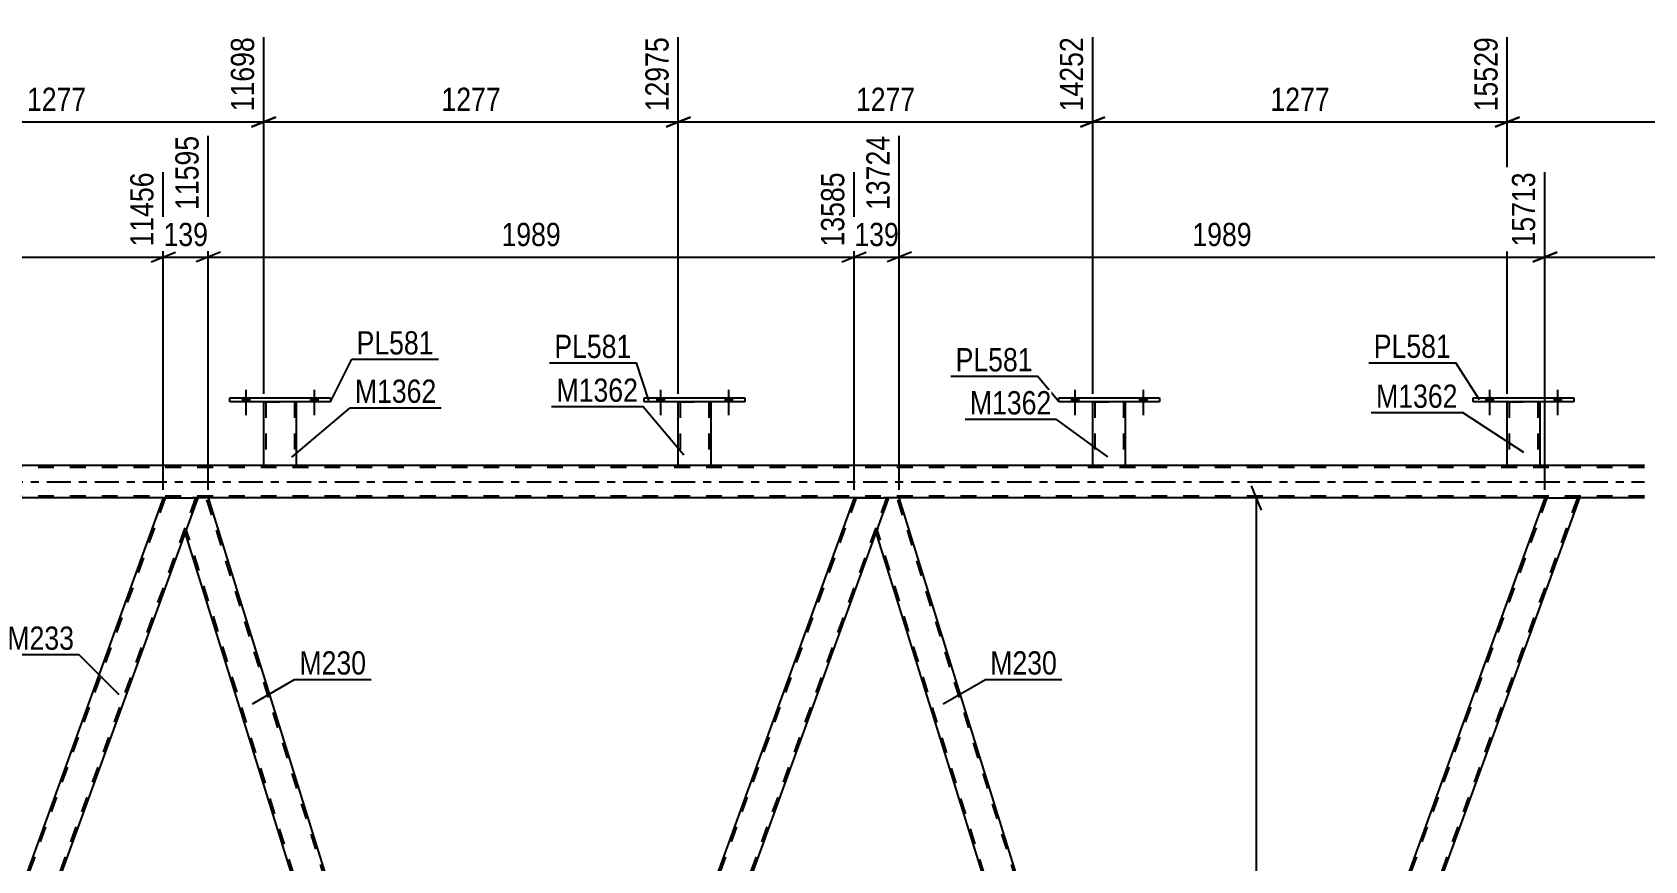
# Model space of a CAD drawing. Header units: millimetres. Extents: x 0 to 841, y 0 to 594.
# Drawn here: x 532.8 to 731.5, y 372.9 to 475 of the extents above; entities that cross this region are included whole.
import ezdxf

# ---------------------------------------------------------------- set-up
doc = ezdxf.new("R2010")
doc.units = ezdxf.units.MM
doc.linetypes.add('DXK_LINE_DOT2', pattern=[3.9198, 1.9599, -1.9599])
doc.linetypes.add('DXK_LINE_DOT3', pattern=[5.9187, 2.979, -0.9799, 0.9799, -0.9799])
doc.styles.add('Arial Narrow', font='ARIALN.TTF', dxfattribs={"height": 0.2})

# ---------------------------------------------------------------- blocks, each defined once
blk = doc.blocks.new('Part-404166541-4766 - 4744')
at = {"color": 7, "linetype": 'DXK_LINE_DOT2'}
for p, q in [((731.47, 421.38), (90.68, 421.38)), ((565.34, 421.62), (561.34, 421.62)), ((616.42, 421.62), (612.42, 421.62)), ((667.5, 421.62), (663.5, 421.62)), ((718.58, 421.62), (714.58, 421.62)), ((731.47, 417.86), (90.68, 417.86)), ((554.51, 417.62), (548.94, 417.62)), ((639.65, 417.62), (634.07, 417.62)), ((723.47, 417.62), (719.21, 417.62))]:
    blk.add_line(p, q, dxfattribs=at)
at = {"color": 2, "linetype": 'Continuous'}
for p, q in [((561.34, 421.62), (514.26, 421.62)), ((612.42, 421.62), (565.34, 421.62)), ((663.5, 421.62), (616.42, 421.62)), ((714.58, 421.62), (667.5, 421.62)), ((731.47, 421.62), (718.58, 421.62)), ((548.94, 417.62), (469.38, 417.62)), ((634.07, 417.62), (554.51, 417.62)), ((719.21, 417.62), (639.65, 417.62)), ((731.47, 417.62), (723.47, 417.62))]:
    blk.add_line(p, q, dxfattribs=at)
at = {"color": 7, "linetype": 'DXK_LINE_DOT3'}
blk.add_line((90.68, 419.62), (731.47, 419.62), dxfattribs=at)
blk = doc.blocks.new('Part-404166541-43852 - 4744')
at = {"color": 2, "linetype": 'Continuous'}
for p, q in [((659.3, 429.46), (659.3, 429.94)), ((659.3, 429.94), (671.7, 429.94)), ((671.7, 429.46), (659.3, 429.46)), ((671.7, 429.94), (671.7, 429.46))]:
    blk.add_line(p, q, dxfattribs=at)
blk = doc.blocks.new('Part-404166541-4968 - 4744')
at = {"color": 2, "linetype": 'Continuous'}
for p, q in [((638.33, 417.62), (636.78, 413.37)), ((639.65, 417.62), (638.33, 417.62)), ((676.35, 299.87), (639.65, 417.62)), ((636.78, 413.37), (673.24, 296.4)), ((676.08, 299.13), (675.09, 296.4)), ((676.35, 299.87), (676.08, 299.13))]:
    blk.add_line(p, q, dxfattribs=at)
at = {"color": 7, "linetype": 'DXK_LINE_DOT2'}
for p, q in [((676.22, 299.5), (639.4, 417.62)), ((673.49, 296.4), (636.92, 413.74)), ((676.33, 299.82), (676.08, 299.13)), ((675.09, 296.4), (673.24, 296.4))]:
    blk.add_line(p, q, dxfattribs=at)
blk = doc.blocks.new('Bolt-404166541-43880 - 4744')
at = {"linetype": 'Continuous'}
for points in [[(660.86, 429.46), (661.74, 429.46), (661.74, 429.94), (660.86, 429.94)], [(669.26, 429.46), (670.14, 429.46), (670.14, 429.94), (669.26, 429.94)]]:
    blk.add_hatch(color=1, dxfattribs=at).paths.add_polyline_path(points)
at = {"color": 1, "linetype": 'Continuous'}
for p, q in [((660.86, 429.94), (660.86, 429.46)), ((661.3, 430.94), (661.3, 427.82)), ((661.74, 429.94), (661.74, 429.46)), ((669.26, 429.94), (669.26, 429.46)), ((669.7, 430.94), (669.7, 427.82)), ((670.14, 429.94), (670.14, 429.46))]:
    blk.add_line(p, q, dxfattribs=at)
blk = doc.blocks.new('Part-404166541-4963 - 4744')
at = {"color": 7, "linetype": 'DXK_LINE_DOT2'}
for p, q in [((719.46, 417.62), (675.34, 296.4)), ((723.21, 417.62), (679.09, 296.4)), ((676.35, 299.87), (675.09, 296.4)), ((679.35, 296.4), (675.09, 296.4))]:
    blk.add_line(p, q, dxfattribs=at)
at = {"color": 2, "linetype": 'Continuous'}
for p, q in [((719.21, 417.62), (676.35, 299.87)), ((723.47, 417.62), (679.35, 296.4)), ((719.21, 417.62), (723.47, 417.62))]:
    blk.add_line(p, q, dxfattribs=at)
blk = doc.blocks.new('Part-404166541-4973 - 4744')
at = {"color": 7, "linetype": 'DXK_LINE_DOT2'}
for p, q in [((634.33, 417.62), (590.21, 296.4)), ((638.08, 417.62), (593.96, 296.4)), ((638.33, 417.62), (636.78, 413.37)), ((591.71, 301.23), (589.95, 296.4)), ((595.97, 301.23), (594.21, 296.4)), ((594.21, 296.4), (589.95, 296.4))]:
    blk.add_line(p, q, dxfattribs=at)
at = {"color": 2, "linetype": 'Continuous'}
for p, q in [((634.07, 417.62), (591.71, 301.23)), ((634.07, 417.62), (638.33, 417.62)), ((636.78, 413.37), (595.97, 301.23))]:
    blk.add_line(p, q, dxfattribs=at)
blk = doc.blocks.new('Part-404166541-4979 - 4744')
at = {"color": 2, "linetype": 'Continuous'}
for p, q in [((553.2, 417.62), (551.65, 413.37)), ((554.51, 417.62), (553.2, 417.62)), ((590.8, 301.23), (554.51, 417.62)), ((586.61, 301.23), (551.65, 413.37))]:
    blk.add_line(p, q, dxfattribs=at)
at = {"color": 7, "linetype": 'DXK_LINE_DOT2'}
for p, q in [((591.08, 299.5), (554.26, 417.62)), ((588.36, 296.4), (551.79, 413.74)), ((588.11, 296.4), (586.61, 301.23)), ((591.22, 299.87), (590.8, 301.23)), ((589.95, 296.4), (591.22, 299.87)), ((588.11, 296.4), (589.95, 296.4))]:
    blk.add_line(p, q, dxfattribs=at)
blk = doc.blocks.new('Part-404166541-4984 - 4744')
at = {"color": 7, "linetype": 'DXK_LINE_DOT2'}
for p, q in [((549.2, 417.62), (505.08, 296.4)), ((552.94, 417.62), (508.82, 296.4)), ((553.2, 417.62), (551.65, 413.37)), ((506.08, 299.87), (504.82, 296.4)), ((509.08, 296.4), (504.82, 296.4))]:
    blk.add_line(p, q, dxfattribs=at)
at = {"color": 2, "linetype": 'Continuous'}
for p, q in [((548.94, 417.62), (506.08, 299.87)), ((548.94, 417.62), (553.2, 417.62)), ((551.65, 413.37), (509.08, 296.4))]:
    blk.add_line(p, q, dxfattribs=at)
blk = doc.blocks.new('Part-404166541-43848 - 4744')
at = {"color": 2, "linetype": 'Continuous'}
for p, q in [((557.14, 429.46), (557.14, 429.94)), ((557.14, 429.94), (569.54, 429.94)), ((569.54, 429.46), (557.14, 429.46)), ((569.54, 429.94), (569.54, 429.46))]:
    blk.add_line(p, q, dxfattribs=at)
blk = doc.blocks.new('Part-404166541-43847 - 4744')
at = {"color": 7, "linetype": 'DXK_LINE_DOT2'}
for p, q in [((561.34, 429.47), (565.34, 429.47)), ((561.34, 429.46), (561.34, 429.47)), ((561.34, 429.47), (561.34, 429.46)), ((561.58, 429.47), (561.58, 421.62)), ((565.1, 429.47), (565.1, 421.62)), ((565.34, 429.47), (565.34, 429.46)), ((565.34, 429.46), (565.34, 429.47)), ((565.08, 421.62), (565.1, 421.62))]:
    blk.add_line(p, q, dxfattribs=at)
at = {"color": 2, "linetype": 'Continuous'}
for p, q in [((561.34, 421.62), (561.34, 429.46)), ((565.34, 429.46), (565.34, 421.62)), ((565.31, 421.62), (561.34, 421.62)), ((565.34, 421.62), (565.31, 421.62))]:
    blk.add_line(p, q, dxfattribs=at)
blk = doc.blocks.new('Part-404166541-43849 - 4744')
at = {"color": 7, "linetype": 'DXK_LINE_DOT2'}
for p, q in [((612.42, 429.47), (616.42, 429.47)), ((612.42, 429.46), (612.42, 429.47)), ((612.42, 429.47), (612.42, 429.46)), ((612.66, 429.47), (612.66, 421.62)), ((616.18, 429.47), (616.18, 421.62)), ((616.42, 429.47), (616.42, 429.46)), ((616.42, 429.46), (616.42, 429.47)), ((616.17, 421.62), (616.18, 421.62))]:
    blk.add_line(p, q, dxfattribs=at)
at = {"color": 2, "linetype": 'Continuous'}
for p, q in [((612.42, 421.62), (612.42, 429.46)), ((616.42, 429.46), (616.42, 421.62)), ((616.39, 421.62), (612.42, 421.62)), ((616.42, 421.62), (616.39, 421.62))]:
    blk.add_line(p, q, dxfattribs=at)
blk = doc.blocks.new('Part-404166541-43850 - 4744')
at = {"color": 2, "linetype": 'Continuous'}
for p, q in [((608.22, 429.46), (608.22, 429.94)), ((608.22, 429.94), (620.62, 429.94)), ((620.62, 429.46), (608.22, 429.46)), ((620.62, 429.94), (620.62, 429.46))]:
    blk.add_line(p, q, dxfattribs=at)
blk = doc.blocks.new('Part-404166541-43851 - 4744')
at = {"color": 7, "linetype": 'DXK_LINE_DOT2'}
for p, q in [((663.5, 429.47), (667.5, 429.47)), ((663.5, 429.46), (663.5, 429.47)), ((663.5, 429.47), (663.5, 429.46)), ((663.74, 429.47), (663.74, 421.62)), ((667.26, 429.47), (667.26, 421.62)), ((667.5, 429.47), (667.5, 429.46)), ((667.5, 429.46), (667.5, 429.47)), ((667.25, 421.62), (667.26, 421.62))]:
    blk.add_line(p, q, dxfattribs=at)
at = {"color": 2, "linetype": 'Continuous'}
for p, q in [((663.5, 421.62), (663.5, 429.46)), ((667.5, 429.46), (667.5, 421.62)), ((667.47, 421.62), (663.5, 421.62)), ((667.5, 421.62), (667.47, 421.62))]:
    blk.add_line(p, q, dxfattribs=at)
blk = doc.blocks.new('Part-404166541-43853 - 4744')
at = {"color": 7, "linetype": 'DXK_LINE_DOT2'}
for p, q in [((714.58, 429.47), (718.58, 429.47)), ((714.58, 429.46), (714.58, 429.47)), ((714.58, 429.47), (714.58, 429.46)), ((714.82, 429.47), (714.82, 421.62)), ((718.34, 429.47), (718.34, 421.62)), ((718.58, 429.47), (718.58, 429.46)), ((718.58, 429.46), (718.58, 429.47)), ((718.33, 421.62), (718.34, 421.62))]:
    blk.add_line(p, q, dxfattribs=at)
at = {"color": 2, "linetype": 'Continuous'}
for p, q in [((714.58, 421.62), (714.58, 429.46)), ((718.58, 429.46), (718.58, 421.62)), ((718.55, 421.62), (714.58, 421.62)), ((718.58, 421.62), (718.55, 421.62))]:
    blk.add_line(p, q, dxfattribs=at)
blk = doc.blocks.new('Part-404166541-43854 - 4744')
at = {"color": 2, "linetype": 'Continuous'}
for p, q in [((710.38, 429.46), (710.38, 429.94)), ((710.38, 429.94), (722.78, 429.94)), ((722.78, 429.46), (710.38, 429.46)), ((722.78, 429.94), (722.78, 429.46))]:
    blk.add_line(p, q, dxfattribs=at)
blk = doc.blocks.new('Bolt-404166541-43875 - 4744')
at = {"linetype": 'Continuous'}
for points in [[(558.7, 429.46), (559.58, 429.46), (559.58, 429.94), (558.7, 429.94)], [(567.1, 429.46), (567.98, 429.46), (567.98, 429.94), (567.1, 429.94)]]:
    blk.add_hatch(color=1, dxfattribs=at).paths.add_polyline_path(points)
at = {"color": 1, "linetype": 'Continuous'}
for p, q in [((558.7, 429.94), (558.7, 429.46)), ((559.14, 430.94), (559.14, 427.82)), ((559.58, 429.94), (559.58, 429.46)), ((567.1, 429.94), (567.1, 429.46)), ((567.54, 430.94), (567.54, 427.82)), ((567.98, 429.94), (567.98, 429.46))]:
    blk.add_line(p, q, dxfattribs=at)
blk = doc.blocks.new('Bolt-404166541-43876 - 4744')
at = {"linetype": 'Continuous'}
for points in [[(558.7, 429.46), (559.58, 429.46), (559.58, 429.94), (558.7, 429.94)], [(567.1, 429.46), (567.98, 429.46), (567.98, 429.94), (567.1, 429.94)]]:
    blk.add_hatch(color=1, dxfattribs=at).paths.add_polyline_path(points)
at = {"color": 1, "linetype": 'Continuous'}
for p, q in [((558.7, 429.94), (558.7, 429.46)), ((559.14, 430.94), (559.14, 427.82)), ((559.58, 429.94), (559.58, 429.46)), ((567.1, 429.94), (567.1, 429.46)), ((567.54, 430.94), (567.54, 427.82)), ((567.98, 429.94), (567.98, 429.46))]:
    blk.add_line(p, q, dxfattribs=at)
blk = doc.blocks.new('Bolt-404166541-43877 - 4744')
at = {"linetype": 'Continuous'}
for points in [[(609.78, 429.46), (610.66, 429.46), (610.66, 429.94), (609.78, 429.94)], [(618.18, 429.46), (619.06, 429.46), (619.06, 429.94), (618.18, 429.94)]]:
    blk.add_hatch(color=1, dxfattribs=at).paths.add_polyline_path(points)
at = {"color": 1, "linetype": 'Continuous'}
for p, q in [((609.78, 429.94), (609.78, 429.46)), ((610.22, 430.94), (610.22, 427.82)), ((610.66, 429.94), (610.66, 429.46)), ((618.18, 429.94), (618.18, 429.46)), ((618.62, 430.94), (618.62, 427.82)), ((619.06, 429.94), (619.06, 429.46))]:
    blk.add_line(p, q, dxfattribs=at)
blk = doc.blocks.new('Bolt-404166541-43878 - 4744')
at = {"linetype": 'Continuous'}
for points in [[(609.78, 429.46), (610.66, 429.46), (610.66, 429.94), (609.78, 429.94)], [(618.18, 429.46), (619.06, 429.46), (619.06, 429.94), (618.18, 429.94)]]:
    blk.add_hatch(color=1, dxfattribs=at).paths.add_polyline_path(points)
at = {"color": 1, "linetype": 'Continuous'}
for p, q in [((609.78, 429.94), (609.78, 429.46)), ((610.22, 430.94), (610.22, 427.82)), ((610.66, 429.94), (610.66, 429.46)), ((618.18, 429.94), (618.18, 429.46)), ((618.62, 430.94), (618.62, 427.82)), ((619.06, 429.94), (619.06, 429.46))]:
    blk.add_line(p, q, dxfattribs=at)
blk = doc.blocks.new('Bolt-404166541-43879 - 4744')
at = {"linetype": 'Continuous'}
for points in [[(660.86, 429.46), (661.74, 429.46), (661.74, 429.94), (660.86, 429.94)], [(669.26, 429.46), (670.14, 429.46), (670.14, 429.94), (669.26, 429.94)]]:
    blk.add_hatch(color=1, dxfattribs=at).paths.add_polyline_path(points)
at = {"color": 1, "linetype": 'Continuous'}
for p, q in [((660.86, 429.94), (660.86, 429.46)), ((661.3, 430.94), (661.3, 427.82)), ((661.74, 429.94), (661.74, 429.46)), ((669.26, 429.94), (669.26, 429.46)), ((669.7, 430.94), (669.7, 427.82)), ((670.14, 429.94), (670.14, 429.46))]:
    blk.add_line(p, q, dxfattribs=at)
blk = doc.blocks.new('Bolt-404166541-43881 - 4744')
at = {"linetype": 'Continuous'}
for points in [[(711.94, 429.46), (712.82, 429.46), (712.82, 429.94), (711.94, 429.94)], [(720.34, 429.46), (721.22, 429.46), (721.22, 429.94), (720.34, 429.94)]]:
    blk.add_hatch(color=1, dxfattribs=at).paths.add_polyline_path(points)
at = {"color": 1, "linetype": 'Continuous'}
for p, q in [((711.94, 429.94), (711.94, 429.46)), ((712.38, 430.94), (712.38, 427.82)), ((712.82, 429.94), (712.82, 429.46)), ((720.34, 429.94), (720.34, 429.46)), ((720.78, 430.94), (720.78, 427.82)), ((721.22, 429.94), (721.22, 429.46))]:
    blk.add_line(p, q, dxfattribs=at)
blk = doc.blocks.new('Bolt-404166541-43882 - 4744')
at = {"linetype": 'Continuous'}
for points in [[(711.94, 429.46), (712.82, 429.46), (712.82, 429.94), (711.94, 429.94)], [(720.34, 429.46), (721.22, 429.46), (721.22, 429.94), (720.34, 429.94)]]:
    blk.add_hatch(color=1, dxfattribs=at).paths.add_polyline_path(points)
at = {"color": 1, "linetype": 'Continuous'}
for p, q in [((711.94, 429.94), (711.94, 429.46)), ((712.38, 430.94), (712.38, 427.82)), ((712.82, 429.94), (712.82, 429.46)), ((720.34, 429.94), (720.34, 429.46)), ((720.78, 430.94), (720.78, 427.82)), ((721.22, 429.94), (721.22, 429.46))]:
    blk.add_line(p, q, dxfattribs=at)
blk = doc.blocks.new('StraightDimension-404166541-49303 - 4744')
at = {"color": 7, "linetype": 'Continuous'}
for p, q in [((554.5, 418.62), (554.5, 462.24)), ((634.07, 418.62), (634.07, 457.74)), ((556, 447.9), (553, 446.7)), ((554.5, 447.3), (634.07, 447.3)), ((632.57, 446.7), (635.57, 447.9))]:
    blk.add_line(p, q, dxfattribs=at)
at = {"color": 0, "linetype": 'Continuous'}
blk.add_wipeout([(633.47, 458.34), (629.27, 458.34), (629.27, 448), (633.47, 448)], dxfattribs=at)
at = {"color": 0}
blk.add_wipeout([(598.54, 448.05), (598.54, 452.25), (590.03, 452.25), (590.03, 448.05)], dxfattribs=at)
at = {"color": 3, "linetype": 'Continuous', "style": 'Arial Narrow'}
blk.add_text('13585', height=2.863, rotation=90.0002, dxfattribs=at).set_placement((632.87, 448.6))
at = {"color": 3, "style": 'Arial Narrow'}
blk.add_text('1989', height=2.863, dxfattribs=at).set_placement((590.63, 448.65))
blk = doc.blocks.new('StraightDimension-404166541-49305 - 4744')
at = {"color": 7, "linetype": 'Continuous'}
for p, q in [((469.38, 418.62), (469.38, 460.42)), ((548.94, 418.62), (548.94, 457.74)), ((470.88, 447.9), (467.88, 446.7)), ((469.38, 447.3), (548.94, 447.3)), ((547.44, 446.7), (550.44, 447.9))]:
    blk.add_line(p, q, dxfattribs=at)
at = {"color": 0, "linetype": 'Continuous'}
blk.add_wipeout([(548.34, 458.34), (544.14, 458.34), (544.14, 448), (548.34, 448)], dxfattribs=at)
at = {"color": 0}
blk.add_wipeout([(513.42, 448.05), (513.42, 452.25), (504.9, 452.25), (504.9, 448.05)], dxfattribs=at)
at = {"color": 3, "linetype": 'Continuous', "style": 'Arial Narrow'}
blk.add_text('11456', height=2.863, rotation=90.0002, dxfattribs=at).set_placement((547.74, 448.6))
at = {"color": 3, "style": 'Arial Narrow'}
blk.add_text('1989', height=2.863, dxfattribs=at).set_placement((505.5, 448.65))
blk = doc.blocks.new('StraightDimension-404166541-49304 - 4744')
at = {"color": 7, "linetype": 'Continuous'}
for p, q in [((554.5, 418.62), (554.5, 462.24)), ((548.94, 418.62), (548.94, 457.74)), ((547.44, 446.7), (550.44, 447.9)), ((548.94, 447.3), (554.5, 447.3)), ((556, 447.9), (553, 446.7))]:
    blk.add_line(p, q, dxfattribs=at)
at = {"color": 0}
blk.add_wipeout([(555.06, 448.05), (555.06, 452.25), (548.38, 452.25), (548.38, 448.05)], dxfattribs=at)
at = {"color": 0, "linetype": 'Continuous'}
blk.add_wipeout([(553.9, 462.84), (549.7, 462.84), (549.7, 452.5), (553.9, 452.5)], dxfattribs=at)
at = {"color": 3, "linetype": 'Continuous', "style": 'Arial Narrow'}
blk.add_text('11595', height=2.863, rotation=90.0002, dxfattribs=at).set_placement((553.3, 453.1))
at = {"color": 3, "style": 'Arial Narrow'}
blk.add_text('139', height=2.863, dxfattribs=at).set_placement((548.98, 448.65))
blk = doc.blocks.new('StraightDimension-404166541-49302 - 4744')
at = {"color": 7, "linetype": 'Continuous'}
for p, q in [((639.65, 418.62), (639.65, 462.24)), ((634.07, 418.62), (634.07, 457.74)), ((632.57, 446.7), (635.57, 447.9)), ((634.07, 447.3), (639.65, 447.3)), ((641.15, 447.9), (638.15, 446.7))]:
    blk.add_line(p, q, dxfattribs=at)
at = {"color": 0}
blk.add_wipeout([(640.2, 448.05), (640.2, 452.25), (633.52, 452.25), (633.52, 448.05)], dxfattribs=at)
at = {"color": 0, "linetype": 'Continuous'}
blk.add_wipeout([(639.05, 462.84), (634.85, 462.84), (634.85, 452.5), (639.05, 452.5)], dxfattribs=at)
at = {"color": 3, "linetype": 'Continuous', "style": 'Arial Narrow'}
blk.add_text('13724', height=2.863, rotation=90.0002, dxfattribs=at).set_placement((638.45, 453.1))
at = {"color": 3, "style": 'Arial Narrow'}
blk.add_text('139', height=2.863, dxfattribs=at).set_placement((634.12, 448.65))
blk = doc.blocks.new('StraightDimension-404166541-5232 - 4744')
at = {"color": 7, "linetype": 'Continuous'}
for p, q in [((717.09, 417.62), (680.82, 417.62)), ((684.27, 416.12), (683.07, 419.12)), ((683.67, 296.4), (683.67, 417.62)), ((674.97, 296.4), (686.07, 296.4)), ((683.07, 297.9), (684.27, 294.9))]:
    blk.add_line(p, q, dxfattribs=at)
at = {"color": 0}
blk.add_wipeout([(682.92, 361.27), (678.72, 361.27), (678.72, 352.76), (682.92, 352.76)], dxfattribs=at)
at = {"color": 3, "style": 'Arial Narrow'}
blk.add_text('3030', height=2.863, rotation=90.0002, dxfattribs=at).set_placement((682.32, 353.36))
blk = doc.blocks.new('StraightDimension-404166541-47617 - 4744')
at = {"color": 7, "linetype": 'Continuous'}
for p, q in [((714.58, 430.47), (714.58, 474.39)), ((760.94, 430.47), (760.94, 474.39)), ((716.08, 464.55), (713.08, 463.35)), ((714.58, 463.95), (760.94, 463.95)), ((759.44, 463.35), (762.44, 464.55))]:
    blk.add_line(p, q, dxfattribs=at)
at = {"color": 0, "linetype": 'Continuous'}
blk.add_wipeout([(760.34, 474.99), (756.14, 474.99), (756.14, 464.65), (760.34, 464.65)], dxfattribs=at)
at = {"color": 0}
blk.add_wipeout([(742.02, 464.7), (742.02, 468.9), (733.5, 468.9), (733.5, 464.7)], dxfattribs=at)
at = {"color": 3, "linetype": 'Continuous', "style": 'Arial Narrow'}
blk.add_text('16806', height=2.863, rotation=90.0002, dxfattribs=at).set_placement((759.74, 465.25))
at = {"color": 3, "style": 'Arial Narrow'}
blk.add_text('1277', height=2.863, dxfattribs=at).set_placement((734.1, 465.3))
blk = doc.blocks.new('StraightDimension-404166541-47618 - 4744')
at = {"color": 7, "linetype": 'Continuous'}
for p, q in [((663.5, 430.46), (663.5, 474.39)), ((714.58, 430.47), (714.58, 474.39)), ((665, 464.55), (662, 463.35)), ((663.5, 463.95), (714.58, 463.95)), ((713.08, 463.35), (716.08, 464.55))]:
    blk.add_line(p, q, dxfattribs=at)
at = {"color": 0, "linetype": 'Continuous'}
blk.add_wipeout([(713.98, 474.99), (709.78, 474.99), (709.78, 464.65), (713.98, 464.65)], dxfattribs=at)
at = {"color": 0}
blk.add_wipeout([(693.3, 464.7), (693.3, 468.9), (684.79, 468.9), (684.79, 464.7)], dxfattribs=at)
at = {"color": 3, "linetype": 'Continuous', "style": 'Arial Narrow'}
blk.add_text('15529', height=2.863, rotation=90.0002, dxfattribs=at).set_placement((713.38, 465.25))
at = {"color": 3, "style": 'Arial Narrow'}
blk.add_text('1277', height=2.863, dxfattribs=at).set_placement((685.39, 465.3))
blk = doc.blocks.new('StraightDimension-404166541-47619 - 4744')
at = {"color": 7, "linetype": 'Continuous'}
for p, q in [((612.42, 430.47), (612.42, 474.39)), ((663.5, 430.46), (663.5, 474.39)), ((613.92, 464.55), (610.92, 463.35)), ((612.42, 463.95), (663.5, 463.95)), ((662, 463.35), (665, 464.55))]:
    blk.add_line(p, q, dxfattribs=at)
at = {"color": 0, "linetype": 'Continuous'}
blk.add_wipeout([(662.9, 474.99), (658.7, 474.99), (658.7, 464.65), (662.9, 464.65)], dxfattribs=at)
at = {"color": 0}
blk.add_wipeout([(642.22, 464.7), (642.22, 468.9), (633.71, 468.9), (633.71, 464.7)], dxfattribs=at)
at = {"color": 3, "linetype": 'Continuous', "style": 'Arial Narrow'}
blk.add_text('14252', height=2.863, rotation=90.0002, dxfattribs=at).set_placement((662.3, 465.25))
at = {"color": 3, "style": 'Arial Narrow'}
blk.add_text('1277', height=2.863, dxfattribs=at).set_placement((634.31, 465.3))
blk = doc.blocks.new('StraightDimension-404166541-47620 - 4744')
at = {"color": 7, "linetype": 'Continuous'}
for p, q in [((561.34, 430.47), (561.34, 474.39)), ((612.42, 430.47), (612.42, 474.39)), ((562.84, 464.55), (559.84, 463.35)), ((561.34, 463.95), (612.42, 463.95)), ((610.92, 463.35), (613.92, 464.55))]:
    blk.add_line(p, q, dxfattribs=at)
at = {"color": 0, "linetype": 'Continuous'}
blk.add_wipeout([(611.82, 474.99), (607.62, 474.99), (607.62, 464.65), (611.82, 464.65)], dxfattribs=at)
at = {"color": 0}
blk.add_wipeout([(591.14, 464.7), (591.14, 468.9), (582.63, 468.9), (582.63, 464.7)], dxfattribs=at)
at = {"color": 3, "linetype": 'Continuous', "style": 'Arial Narrow'}
blk.add_text('12975', height=2.863, rotation=90.0002, dxfattribs=at).set_placement((611.22, 465.25))
at = {"color": 3, "style": 'Arial Narrow'}
blk.add_text('1277', height=2.863, dxfattribs=at).set_placement((583.23, 465.3))
blk = doc.blocks.new('StraightDimension-404166541-47621 - 4744')
at = {"color": 7, "linetype": 'Continuous'}
for p, q in [((510.26, 430.47), (510.26, 474.39)), ((561.34, 430.47), (561.34, 474.39)), ((511.76, 464.55), (508.76, 463.35)), ((510.26, 463.95), (561.34, 463.95)), ((559.84, 463.35), (562.84, 464.55))]:
    blk.add_line(p, q, dxfattribs=at)
at = {"color": 0, "linetype": 'Continuous'}
blk.add_wipeout([(560.74, 474.99), (556.54, 474.99), (556.54, 464.65), (560.74, 464.65)], dxfattribs=at)
at = {"color": 0}
blk.add_wipeout([(540.06, 464.7), (540.06, 468.9), (531.55, 468.9), (531.55, 464.7)], dxfattribs=at)
at = {"color": 3, "linetype": 'Continuous', "style": 'Arial Narrow'}
blk.add_text('11698', height=2.863, rotation=90.0002, dxfattribs=at).set_placement((560.14, 465.25))
at = {"color": 3, "style": 'Arial Narrow'}
blk.add_text('1277', height=2.863, dxfattribs=at).set_placement((532.15, 465.3))
blk = doc.blocks.new('StraightDimension-404166541-49300 - 4744')
at = {"color": 7, "linetype": 'Continuous'}
for p, q in [((719.21, 418.62), (719.21, 457.74)), ((785.76, 422.62), (785.76, 457.74)), ((720.71, 447.9), (717.71, 446.7)), ((719.21, 447.3), (785.76, 447.3)), ((784.26, 446.7), (787.26, 447.9))]:
    blk.add_line(p, q, dxfattribs=at)
at = {"color": 0, "linetype": 'Continuous'}
blk.add_wipeout([(785.16, 458.34), (780.96, 458.34), (780.96, 448), (785.16, 448)], dxfattribs=at)
at = {"color": 0}
blk.add_wipeout([(756.74, 448.05), (756.74, 452.25), (748.23, 452.25), (748.23, 448.05)], dxfattribs=at)
at = {"color": 3, "linetype": 'Continuous', "style": 'Arial Narrow'}
blk.add_text('17493', height=2.863, rotation=90.0002, dxfattribs=at).set_placement((784.56, 448.6))
at = {"color": 3, "style": 'Arial Narrow'}
blk.add_text('1780', height=2.863, dxfattribs=at).set_placement((748.83, 448.65))
blk = doc.blocks.new('StraightDimension-404166541-49301 - 4744')
at = {"color": 7, "linetype": 'Continuous'}
for p, q in [((639.65, 418.62), (639.65, 462.24)), ((719.21, 418.62), (719.21, 457.74)), ((641.15, 447.9), (638.15, 446.7)), ((639.65, 447.3), (719.21, 447.3)), ((717.71, 446.7), (720.71, 447.9))]:
    blk.add_line(p, q, dxfattribs=at)
at = {"color": 0, "linetype": 'Continuous'}
blk.add_wipeout([(718.61, 458.34), (714.41, 458.34), (714.41, 448), (718.61, 448)], dxfattribs=at)
at = {"color": 0}
blk.add_wipeout([(683.69, 448.05), (683.69, 452.25), (675.17, 452.25), (675.17, 448.05)], dxfattribs=at)
at = {"color": 3, "linetype": 'Continuous', "style": 'Arial Narrow'}
blk.add_text('15713', height=2.863, rotation=90.0002, dxfattribs=at).set_placement((718.01, 448.6))
at = {"color": 3, "style": 'Arial Narrow'}
blk.add_text('1989', height=2.863, dxfattribs=at).set_placement((675.77, 448.65))
blk = doc.blocks.new('Mark-404166541-50223 - 4744')
at = {"color": 0}
blk.add_wipeout([(708.47, 428.73), (708.47, 431.73), (698.41, 431.73), (698.41, 428.73)], dxfattribs=at)
blk.add_wipeout([(708.47, 428.73), (708.47, 431.73), (698.41, 431.73), (698.41, 428.73)], dxfattribs=at)
at = {"color": 30, "linetype": 'Continuous'}
for p in [(697.81, 428.13), (716.6, 423.22)]:
    blk.add_line(p, (709.07, 428.13), dxfattribs=at)
at = {"color": 3, "style": 'Arial Narrow'}
blk.add_text('M1362', height=2.863, dxfattribs=at).set_placement((698.41, 428.73))
blk = doc.blocks.new('Mark-404166541-50205 - 4744')
at = {"color": 0}
blk.add_wipeout([(582.61, 429.34), (582.61, 432.34), (572.56, 432.34), (572.56, 429.34)], dxfattribs=at)
blk.add_wipeout([(582.61, 429.34), (582.61, 432.34), (572.56, 432.34), (572.56, 429.34)], dxfattribs=at)
at = {"color": 30, "linetype": 'Continuous'}
for p, q in [((564.8, 422.65), (571.96, 428.74)), ((571.96, 428.74), (583.21, 428.74))]:
    blk.add_line(p, q, dxfattribs=at)
at = {"color": 3, "style": 'Arial Narrow'}
blk.add_text('M1362', height=2.863, dxfattribs=at).set_placement((572.56, 429.34))
blk = doc.blocks.new('Mark-404166541-50220 - 4744')
at = {"color": 0}
blk.add_wipeout([(656.09, 433.22), (656.09, 436.22), (646.59, 436.22), (646.59, 433.22)], dxfattribs=at)
blk.add_wipeout([(656.09, 433.22), (656.09, 436.22), (646.59, 436.22), (646.59, 433.22)], dxfattribs=at)
at = {"color": 30, "linetype": 'Continuous'}
for p in [(645.99, 432.62), (659.3, 429.46)]:
    blk.add_line(p, (656.69, 432.62), dxfattribs=at)
at = {"color": 3, "style": 'Arial Narrow'}
blk.add_text('PL581', height=2.863, dxfattribs=at).set_placement((646.59, 433.22))
blk = doc.blocks.new('Mark-404166541-50217 - 4744')
at = {"color": 0}
blk.add_wipeout([(658.4, 427.92), (658.4, 430.92), (648.35, 430.92), (648.35, 427.92)], dxfattribs=at)
blk.add_wipeout([(658.4, 427.92), (658.4, 430.92), (648.35, 430.92), (648.35, 427.92)], dxfattribs=at)
at = {"color": 30, "linetype": 'Continuous'}
for p in [(647.75, 427.32), (665.35, 422.7)]:
    blk.add_line(p, (659, 427.32), dxfattribs=at)
at = {"color": 3, "style": 'Arial Narrow'}
blk.add_text('M1362', height=2.863, dxfattribs=at).set_placement((648.35, 427.92))
blk = doc.blocks.new('Mark-404166541-50208 - 4744')
at = {"color": 0}
blk.add_wipeout([(582.27, 435.3), (582.27, 438.3), (572.77, 438.3), (572.77, 435.3)], dxfattribs=at)
blk.add_wipeout([(582.27, 435.3), (582.27, 438.3), (572.77, 438.3), (572.77, 435.3)], dxfattribs=at)
at = {"color": 30, "linetype": 'Continuous'}
for p, q in [((569.54, 429.46), (572.17, 434.7)), ((572.17, 434.7), (582.87, 434.7))]:
    blk.add_line(p, q, dxfattribs=at)
at = {"color": 3, "style": 'Arial Narrow'}
blk.add_text('PL581', height=2.863, dxfattribs=at).set_placement((572.77, 435.3))
blk = doc.blocks.new('Mark-404166541-50211 - 4744')
at = {"color": 0}
blk.add_wipeout([(607.46, 429.47), (607.46, 432.47), (597.41, 432.47), (597.41, 429.47)], dxfattribs=at)
blk.add_wipeout([(607.46, 429.47), (607.46, 432.47), (597.41, 432.47), (597.41, 429.47)], dxfattribs=at)
at = {"color": 30, "linetype": 'Continuous'}
for p in [(596.81, 428.87), (613.1, 422.9)]:
    blk.add_line(p, (608.06, 428.87), dxfattribs=at)
at = {"color": 3, "style": 'Arial Narrow'}
blk.add_text('M1362', height=2.863, dxfattribs=at).set_placement((597.41, 429.47))
blk = doc.blocks.new('Mark-404166541-50214 - 4744')
at = {"color": 0}
blk.add_wipeout([(606.65, 434.86), (606.65, 437.86), (597.14, 437.86), (597.14, 434.86)], dxfattribs=at)
blk.add_wipeout([(606.65, 434.86), (606.65, 437.86), (597.14, 437.86), (597.14, 434.86)], dxfattribs=at)
at = {"color": 30, "linetype": 'Continuous'}
for p in [(596.54, 434.26), (608.79, 429.61)]:
    blk.add_line(p, (607.25, 434.26), dxfattribs=at)
at = {"color": 3, "style": 'Arial Narrow'}
blk.add_text('PL581', height=2.863, dxfattribs=at).set_placement((597.14, 434.86))
blk = doc.blocks.new('Mark-404166541-50226 - 4744')
at = {"color": 0}
blk.add_wipeout([(707.63, 434.88), (707.63, 437.88), (698.13, 437.88), (698.13, 434.88)], dxfattribs=at)
blk.add_wipeout([(707.63, 434.88), (707.63, 437.88), (698.13, 437.88), (698.13, 434.88)], dxfattribs=at)
at = {"color": 30, "linetype": 'Continuous'}
for p in [(697.53, 434.28), (711.14, 429.7)]:
    blk.add_line(p, (708.23, 434.28), dxfattribs=at)
at = {"color": 3, "style": 'Arial Narrow'}
blk.add_text('PL581', height=2.863, dxfattribs=at).set_placement((698.13, 434.88))
blk = doc.blocks.new('Mark-404166541-50422 - 4744')
at = {"color": 0}
blk.add_wipeout([(659.09, 395.87), (659.09, 398.87), (650.86, 398.87), (650.86, 395.87)], dxfattribs=at)
blk.add_wipeout([(659.09, 395.87), (659.09, 398.87), (650.86, 398.87), (650.86, 395.87)], dxfattribs=at)
at = {"color": 30, "linetype": 'Continuous'}
for p, q in [((645.07, 392.27), (650.26, 395.27)), ((650.26, 395.27), (659.69, 395.27))]:
    blk.add_line(p, q, dxfattribs=at)
at = {"color": 3, "style": 'Arial Narrow'}
blk.add_text('M230', height=2.863, dxfattribs=at).set_placement((650.86, 395.87))
blk = doc.blocks.new('Mark-404166541-50428 - 4744')
at = {"color": 0}
blk.add_wipeout([(573.95, 395.87), (573.95, 398.87), (565.73, 398.87), (565.73, 395.87)], dxfattribs=at)
blk.add_wipeout([(573.95, 395.87), (573.95, 398.87), (565.73, 398.87), (565.73, 395.87)], dxfattribs=at)
at = {"color": 30, "linetype": 'Continuous'}
for p, q in [((559.93, 392.27), (565.13, 395.27)), ((565.13, 395.27), (574.55, 395.27))]:
    blk.add_line(p, q, dxfattribs=at)
at = {"color": 3, "style": 'Arial Narrow'}
blk.add_text('M230', height=2.863, dxfattribs=at).set_placement((565.73, 395.87))
blk = doc.blocks.new('Mark-404166541-50431 - 4744')
at = {"color": 0}
blk.add_wipeout([(537.96, 398.92), (537.96, 401.92), (529.74, 401.92), (529.74, 398.92)], dxfattribs=at)
blk.add_wipeout([(537.96, 398.92), (537.96, 401.92), (529.74, 401.92), (529.74, 398.92)], dxfattribs=at)
at = {"color": 30, "linetype": 'Continuous'}
for p in [(529.14, 398.32), (543.51, 393.37)]:
    blk.add_line(p, (538.56, 398.32), dxfattribs=at)
at = {"color": 3, "style": 'Arial Narrow'}
blk.add_text('M233', height=2.863, dxfattribs=at).set_placement((529.74, 398.92))

msp = doc.modelspace()

# ---------------------------------------------------------------- block references
for name in ['Part-404166541-43848 - 4744', 'Bolt-404166541-43875 - 4744', 'Bolt-404166541-43876 - 4744', 'Part-404166541-43847 - 4744', 'Part-404166541-43850 - 4744', 'Bolt-404166541-43877 - 4744', 'Bolt-404166541-43878 - 4744', 'Part-404166541-43849 - 4744', 'Part-404166541-43852 - 4744', 'Bolt-404166541-43880 - 4744', 'Bolt-404166541-43879 - 4744', 'Part-404166541-43851 - 4744', 'Part-404166541-43854 - 4744', 'Bolt-404166541-43881 - 4744', 'Bolt-404166541-43882 - 4744', 'Part-404166541-43853 - 4744', 'Part-404166541-4766 - 4744', 'Part-404166541-4984 - 4744', 'Part-404166541-4979 - 4744', 'Part-404166541-4973 - 4744', 'Part-404166541-4968 - 4744', 'Part-404166541-4963 - 4744']:
    msp.add_blockref(name, (0, 0))

# ---------------------------------------------------------------- next in the draw order: block references
for name in ['StraightDimension-404166541-47617 - 4744', 'StraightDimension-404166541-49303 - 4744', 'StraightDimension-404166541-49305 - 4744', 'StraightDimension-404166541-5232 - 4744', 'Mark-404166541-50431 - 4744', 'Mark-404166541-50428 - 4744', 'Mark-404166541-50422 - 4744']:
    msp.add_blockref(name, (0, 0))

# ---------------------------------------------------------------- next in the draw order: block references
for name in ['StraightDimension-404166541-47618 - 4744', 'StraightDimension-404166541-49304 - 4744', 'StraightDimension-404166541-49302 - 4744', 'StraightDimension-404166541-49300 - 4744']:
    msp.add_blockref(name, (0, 0))

# ---------------------------------------------------------------- next in the draw order: block references
msp.add_blockref('StraightDimension-404166541-47619 - 4744', (0, 0))

# ---------------------------------------------------------------- next in the draw order: block references
for name in ['StraightDimension-404166541-47620 - 4744', 'StraightDimension-404166541-49301 - 4744']:
    msp.add_blockref(name, (0, 0))

# ---------------------------------------------------------------- next in the draw order: block references
for name in ['StraightDimension-404166541-47621 - 4744', 'Mark-404166541-50220 - 4744', 'Mark-404166541-50205 - 4744', 'Mark-404166541-50211 - 4744', 'Mark-404166541-50223 - 4744']:
    msp.add_blockref(name, (0, 0))

# ---------------------------------------------------------------- next in the draw order: block references
for name in ['Mark-404166541-50208 - 4744', 'Mark-404166541-50214 - 4744', 'Mark-404166541-50226 - 4744', 'Mark-404166541-50217 - 4744']:
    msp.add_blockref(name, (0, 0))

doc.saveas('drawing.dxf')
